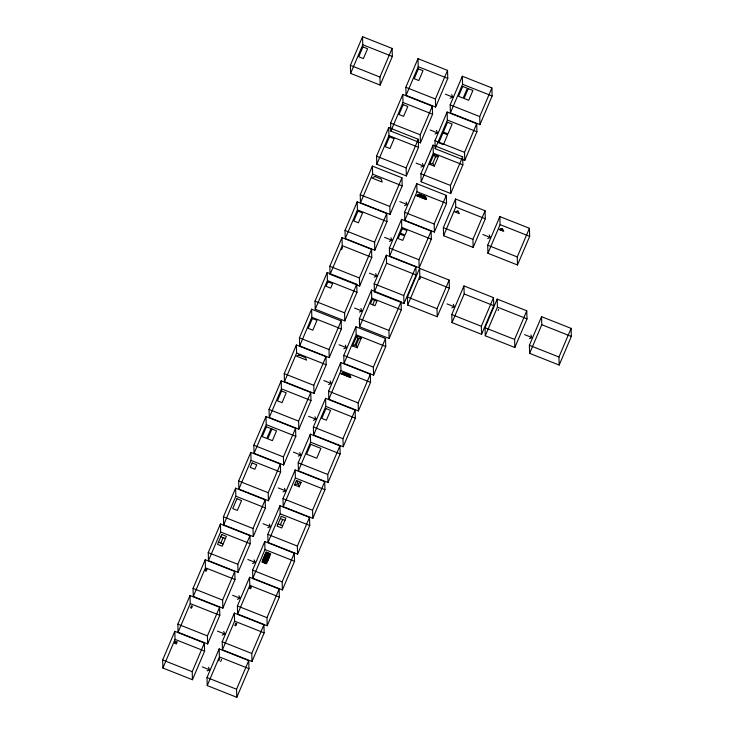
<?xml version="1.0" encoding="UTF-8"?>
<svg xmlns="http://www.w3.org/2000/svg" width="734" height="734" viewBox="0 0 734 734"><rect width="100%" height="100%" fill="white"/><g stroke="black" fill="none" stroke-linecap="round" stroke-linejoin="round"><path stroke-width="1.1" d="M350.384 65.335L362.541 36.7L392.103 48.407L392.341 56.463L380.184 85.098L350.623 73.391L350.384 65.335L379.946 77.042L380.184 85.098M350.623 73.391L362.779 44.756L362.541 36.7M379.946 77.042L392.103 48.407M162.654 659.967L174.811 631.332L204.373 643.048L204.612 651.104L192.455 679.73L162.893 668.023L162.654 659.967L192.216 671.683L192.455 679.73M177.848 624.175L190.005 595.54L219.576 607.257L219.815 615.312L207.658 643.938L178.087 632.231L177.848 624.175L207.419 635.892L207.658 643.938M193.051 588.384L205.208 559.748L234.77 571.465L235.008 579.511L222.852 608.147L193.29 596.439L193.051 588.384L222.613 600.091L222.852 608.147M208.245 552.592L220.402 523.957L249.973 535.673L250.211 543.72L238.045 572.355L208.484 560.648L208.245 552.592L237.807 564.299L238.045 572.355M223.448 516.8L235.605 488.165L265.167 499.872L265.405 507.928L253.248 536.563L223.686 524.856L223.448 516.8L253.01 528.508L253.248 536.563M238.642 481.009L250.799 452.373L280.36 464.081L280.599 472.136L268.442 500.771L238.88 489.064L238.642 481.009L268.204 492.716L268.442 500.771M253.836 445.217L266.002 416.582L295.563 428.289L295.802 436.345L283.645 464.98L254.074 453.273L253.836 445.217L283.407 456.924L283.645 464.98M269.039 409.425L281.195 380.79L310.757 392.497L310.996 400.553L298.839 429.188L269.277 417.481L269.039 409.425L298.6 421.132L298.839 429.188M284.232 373.634L296.389 344.998L325.96 356.706L326.199 364.761L314.042 393.396L284.471 381.689L284.232 373.634L313.803 385.341L314.042 393.396M299.435 337.842L311.592 309.207L341.154 320.914L341.393 328.97L329.236 357.605L299.674 345.888L299.435 337.842L328.997 349.549L329.236 357.605M315.014 301.151L327.171 272.516L356.733 284.223L356.972 292.279L344.815 320.914L315.253 309.207L315.014 301.151L344.576 312.858L344.815 320.914M329.832 266.249L341.989 237.623L371.551 249.331L371.789 257.386L359.632 286.021L330.071 274.305L329.832 266.249L359.394 277.966L359.632 286.021M345.026 230.458L357.183 201.822L386.745 213.539L386.983 221.595L374.826 250.23L345.264 238.513L345.026 230.458L374.588 242.174L374.826 250.23M360.238 194.73L372.395 166.095L401.957 177.802L402.195 185.858L390.038 214.493L360.477 202.786L360.238 194.73L389.8 206.438L390.038 214.493M376.56 156.195L388.717 127.56L418.279 139.267L418.527 147.323L406.361 175.958L376.799 164.242L376.56 156.195L406.122 167.903L406.361 175.958M390.616 123.083L402.773 94.447L432.344 106.164L432.583 114.21L420.426 142.846L390.855 131.138L390.616 123.083L420.187 134.79L420.426 142.846M405.819 87.291L417.976 58.656L447.538 70.372L447.777 78.419L435.62 107.054L406.058 95.347L405.819 87.291L435.381 98.998L435.62 107.054M162.893 668.023L175.05 639.387L174.811 631.332M178.087 632.231L190.244 603.596L190.005 595.54M193.29 596.439L205.447 567.804L205.208 559.748M208.484 560.648L220.64 532.012L220.402 523.957M223.686 524.856L235.843 496.221L235.605 488.165M238.88 489.064L251.037 460.429L250.799 452.373M254.074 453.273L266.24 424.637L266.002 416.582M269.277 417.481L281.434 388.846L281.195 380.79M284.471 381.689L296.628 353.054L296.389 344.998M299.674 345.888L311.831 317.262L311.592 309.207M315.253 309.207L327.41 280.572L327.171 272.516M330.071 274.305L342.228 245.67L341.989 237.623M345.264 238.513L357.421 209.878L357.183 201.822M360.477 202.786L372.633 174.151L372.395 166.095M376.799 164.242L388.956 135.616L388.717 127.56M390.855 131.138L403.012 102.503L402.773 94.447M406.058 95.347L418.215 66.711L417.976 58.656M174.453 643.333L175.408 641.094M341.631 249.615L342.576 247.386M175.38 643.7L176.325 641.461M190.574 607.908L191.528 605.669M176.307 644.067L177.252 641.828M191.501 608.275L192.446 606.036M220.815 543.059L223.09 537.683M192.216 671.683L204.373 643.048M207.419 635.892L219.576 607.257M222.613 600.091L234.77 571.465M237.807 564.299L249.973 535.673M253.01 528.508L265.167 499.872M268.204 492.716L280.36 464.081M283.407 456.924L295.563 428.289M298.6 421.132L310.757 392.497M313.803 385.341L325.96 356.706M328.997 349.549L341.154 320.914M344.576 312.858L356.733 284.223M359.394 277.966L371.551 249.331M374.588 242.174L386.745 213.539M389.8 206.438L401.957 177.802M406.122 167.903L418.279 139.267M420.187 134.79L432.344 106.164M435.381 98.998L447.538 70.372M206.997 677.537L219.154 648.902L248.725 660.609L248.964 668.665L236.807 697.3L207.236 685.593L206.997 677.537L236.559 689.244L236.807 697.3M222.2 641.745L234.357 613.11L263.919 624.817L264.157 632.873L252.001 661.508L222.439 649.801L222.2 641.745L251.762 653.453L252.001 661.508M237.394 605.954L249.551 577.319L279.113 589.026L279.36 597.081L267.194 625.717L237.632 614L237.394 605.954L266.956 617.661L267.194 625.717M252.597 570.162L264.754 541.527L294.316 553.234L294.554 561.29L282.397 589.925L252.835 578.209L252.597 570.162L282.159 581.869L282.397 589.925M267.791 534.361L279.948 505.735L309.509 517.442L309.748 525.498L297.591 554.133L268.029 542.417L267.791 534.361L297.353 546.078L297.591 554.133M282.985 498.569L295.151 469.944L324.712 481.651L324.951 489.706L312.794 518.342L283.223 506.625L282.985 498.569L312.556 510.286L312.794 518.342M298.188 462.778L310.344 434.143L339.906 445.859L340.145 453.915L327.988 482.55L298.426 470.833L298.188 462.778L327.749 474.494L327.988 482.55M313.381 426.986L325.538 398.351L355.109 410.067L355.348 418.123L343.191 446.749L313.62 435.042L313.381 426.986L342.943 438.703L343.191 446.749M328.584 391.194L340.741 362.559L370.303 374.276L370.542 382.331L358.385 410.957L328.823 399.25L328.584 391.194L358.146 402.911L358.385 410.957M343.778 355.403L355.935 326.768L385.497 338.484L385.745 346.531L373.578 375.166L344.017 363.458L343.778 355.403L373.34 367.11L373.578 375.166M359.357 318.712L371.514 290.086L401.076 301.793L401.314 309.849L389.158 338.484L359.596 326.768L359.357 318.712L388.919 330.428L389.158 338.484M374.175 283.819L386.332 255.184L415.894 266.892L416.132 274.947L403.975 303.582L374.413 291.875L374.175 283.819L403.737 295.527L403.975 303.582M389.369 248.028L401.535 219.393L431.097 231.1L431.335 239.156L419.178 267.791L389.607 256.083L389.369 248.028L418.94 259.735L419.178 267.791M404.581 212.291L416.747 183.656L446.309 195.372L446.547 203.428L434.39 232.063L404.819 220.347L404.581 212.291L434.152 224.008L434.39 232.063M420.903 173.756L433.069 145.121L462.631 156.837L462.87 164.884L450.713 193.519L421.151 181.812L420.903 173.756L450.474 185.463L450.713 193.519M434.968 140.653L447.125 112.018L476.687 123.725L476.926 131.781L464.769 160.416L435.207 148.699L434.968 140.653L464.53 152.36L464.769 160.416M450.162 104.861L462.319 76.226L491.881 87.933L492.129 95.989L479.963 124.624L450.401 112.908L450.162 104.861L479.724 116.568L479.963 124.624M207.236 685.593L219.393 656.958L219.154 648.902M222.439 649.801L234.596 621.166L234.357 613.11M237.632 614L249.789 585.374L249.551 577.319M252.835 578.209L264.992 549.582L264.754 541.527M268.029 542.417L280.186 513.782L279.948 505.735M283.223 506.625L295.389 477.99L295.151 469.944M298.426 470.833L310.583 442.198L310.344 434.143M313.62 435.042L325.777 406.407L325.538 398.351M328.823 399.25L340.98 370.615L340.741 362.559M344.017 363.458L356.173 334.823L355.935 326.768M359.596 326.768L371.753 298.132L371.514 290.086M374.413 291.875L386.57 263.24L386.332 255.184M389.607 256.083L401.773 227.448L401.535 219.393M404.819 220.347L416.985 191.712L416.747 183.656M421.151 181.812L433.308 153.177L433.069 145.121M435.207 148.699L447.364 120.073L447.125 112.018M450.401 112.908L462.558 84.282L462.319 76.226M218.796 660.903L219.75 658.664M352.54 345.925L356.724 336.089L361.339 337.915L357.164 347.76L352.54 345.925L355.146 344.87L356.073 345.237L357.164 347.76M429.665 164.278L433.849 154.443L438.464 156.269L434.289 166.113L429.665 164.278L432.739 163.407L435.4 157.14L438.464 156.269M234.926 625.478L235.871 623.239M294.573 484.99L296.472 480.513L301.096 482.348L299.197 486.816L294.573 484.99L301.096 482.348M341.686 374.037L342.062 373.138M417.297 195.969L417.774 194.849M235.201 625.588L236.146 623.349M220.65 661.637L221.595 659.398M235.843 625.836L236.798 623.606M262.818 562.308L263.772 560.07M266.047 554.702L267.002 552.463M342.613 374.395L343.374 372.606L349.834 375.175L350.925 377.689L340.759 373.67L343.374 372.606M355.146 344.87L357.807 338.603L356.724 336.089M418.215 196.336L419.169 194.097L425.637 196.657L426.537 199.63L416.371 195.602L419.169 194.097M372.707 304.784L374.606 300.316M263.745 562.675L264.699 560.437M266.974 555.069L267.928 552.83M343.53 374.762L344.292 372.973M356.073 345.237L358.733 338.97L361.339 337.915M419.142 196.694L420.096 194.464M265.157 560.62L267.433 555.253M280.351 524.828L282.636 519.461M264.671 563.042L265.616 560.804M267.901 555.436L268.846 553.197M344.457 375.129L345.219 373.34M420.068 197.061L421.013 194.831M265.598 563.409L266.543 561.171M268.827 555.803L269.773 553.564M345.384 375.496L346.145 373.707M420.995 197.428L421.94 195.189M346.301 375.863L347.063 374.074M421.912 197.795L422.867 195.556M347.228 376.23L347.989 374.441M422.839 198.162L423.784 195.923M348.155 376.597L348.916 374.808M423.766 198.529L424.711 196.29M349.081 376.964L349.834 375.175M424.683 198.896L425.637 196.657M349.999 377.322L350.384 376.432M425.61 199.263L426.087 198.143M236.559 689.244L248.725 660.609M251.762 653.453L263.919 624.817M266.956 617.661L279.113 589.026M282.159 581.869L294.316 553.234M297.353 546.078L309.509 517.442M312.556 510.286L324.712 481.651M327.749 474.494L339.906 445.859M342.943 438.703L355.109 410.067M358.146 402.911L370.303 374.276M373.34 367.11L385.497 338.484M388.919 330.428L401.076 301.793M403.737 295.527L415.894 266.892M418.94 259.735L431.097 231.1M434.152 224.008L446.309 195.372M450.474 185.463L462.631 156.837M464.53 152.36L476.687 123.725M479.724 116.568L491.881 87.933M407.434 296.995L419.591 268.36L449.153 280.067L449.392 288.123L437.235 316.758L407.673 305.05L407.434 296.995L436.996 308.702L437.235 316.758M407.673 305.05L419.83 276.415L419.591 268.36M419.619 279.461L420.371 277.672M443.354 227.65L455.511 199.015L485.073 210.731L485.312 218.778L473.155 247.413L443.593 235.706L443.354 227.65L472.916 239.357L473.155 247.413M443.593 235.706L455.75 207.071L455.511 199.015M436.996 308.702L449.153 280.067M472.916 239.357L485.073 210.731M451.777 314.556L463.934 285.921L493.505 297.637L493.743 305.693L481.587 334.328L452.016 322.611L451.777 314.556L481.348 326.272L481.587 334.328M452.016 322.611L464.182 293.976L463.934 285.921M487.697 245.22L499.854 216.585L529.425 228.292L529.664 236.348L517.498 264.983L487.936 253.267L487.697 245.22L517.259 256.928L517.498 264.983M487.936 253.267L500.093 224.641L499.854 216.585M500.065 229.797L500.368 229.081M500.992 230.164L501.597 228.733M501.909 230.531L502.524 229.1M502.836 230.898L503.139 230.182M481.348 326.272L493.505 297.637M485.036 327.731L497.193 299.096L526.764 310.812L527.003 318.868L514.846 347.494L485.275 335.787L485.036 327.731L514.607 339.447L514.846 347.494M517.259 256.928L529.425 228.292M485.275 335.787L497.441 307.151L497.193 299.096M498.147 310.574L498.615 309.454M514.607 339.447L526.764 310.812M529.388 345.301L541.545 316.666L571.107 328.373L571.346 336.429L559.189 365.064L529.627 353.357L529.388 345.301L558.95 357.008L559.189 365.064M529.627 353.357L541.784 324.722L541.545 316.666M558.95 357.008L571.107 328.373M450.181 98.191L452.786 97.127L451.694 94.613M434.978 133.983L437.583 132.927L436.501 130.404M420.921 167.086L423.527 166.031L422.445 163.508M404.599 205.621L407.205 204.566L406.122 202.043M389.387 241.358L391.993 240.302L390.91 237.779M374.193 277.149L376.799 276.094L375.707 273.571M487.715 238.55L490.321 237.486L489.229 234.972M359.376 312.051L361.981 310.987L360.889 308.473M343.796 348.733L346.402 347.677L345.31 345.154M451.795 307.895L454.401 306.83L453.318 304.307M328.593 384.524L331.199 383.469L330.117 380.946M313.4 420.316L316.005 419.261L314.923 416.738M529.398 338.631L532.012 337.576L530.921 335.053M298.197 456.108L300.812 455.052L299.72 452.529M283.003 491.908L285.609 490.844L284.526 488.321M267.809 527.7L270.415 526.636L269.323 524.122M252.606 563.492L255.212 562.428L254.129 559.914M237.412 599.283L240.018 598.228L238.926 595.705M222.209 635.075L224.824 634.02L223.732 631.497M207.016 670.867L209.621 669.812L208.539 667.289M362.779 44.756L392.341 56.463M418.215 66.711L447.777 78.419M462.558 84.282L492.129 95.989M445.391 94.2L452.786 97.127M403.012 102.503L432.583 114.21M447.364 120.073L476.926 131.781M430.197 129.991L437.583 132.927M388.956 135.616L418.527 147.323M433.308 153.177L462.87 164.884M416.141 163.104L423.527 166.031M372.633 174.151L402.195 185.858M416.985 191.712L446.547 203.428M455.75 207.071L485.312 218.778M500.093 224.641L529.664 236.348M399.819 201.639L407.205 204.566M482.926 234.559L490.321 237.486M357.421 209.878L386.983 221.595M401.773 227.448L431.335 239.156M384.607 237.376L391.993 240.302M342.228 245.67L371.789 257.386M386.57 263.24L416.132 274.947M419.83 276.415L449.392 288.123M464.182 293.976L493.743 305.693M497.441 307.151L527.003 318.868M541.784 324.722L571.346 336.429M369.404 273.167L376.799 276.094M447.015 303.904L454.401 306.83M524.617 334.649L532.012 337.576M327.41 280.572L356.972 292.279M371.753 298.132L401.314 309.849M354.586 308.06L361.981 310.987M311.831 317.262L341.393 328.97M356.173 334.823L385.745 346.531M357.807 338.603L358.733 338.97M339.007 344.751L346.402 347.677M296.628 353.054L326.199 364.761M340.98 370.615L370.542 382.331M323.813 380.542L331.199 383.469M281.434 388.846L310.996 400.553M325.777 406.407L355.348 418.123M308.619 416.334L316.005 419.261M266.24 424.637L295.802 436.345M310.583 442.198L340.145 453.915M293.416 452.126L300.812 455.052M251.037 460.429L280.599 472.136M295.389 477.99L324.951 489.706M278.223 487.917L285.609 490.844M235.843 496.221L265.405 507.928M280.186 513.782L309.748 525.498M280.324 518.543L284.948 520.378M278.048 523.911L282.663 525.746M263.02 523.709L270.415 526.636M220.64 532.012L250.211 543.72M264.992 549.582L294.554 561.29M220.778 536.774L225.402 538.6M265.13 554.335L269.745 556.17M264.745 555.234L269.369 557.06M264.368 556.124L268.983 557.959M263.992 557.023L268.607 558.849M263.607 557.913L268.231 559.748M263.231 558.813L267.846 560.638M218.503 542.142L223.118 543.967M262.845 559.703L267.47 561.538M247.826 559.501L255.212 562.428M205.447 567.804L235.008 579.511M249.789 585.374L279.36 597.081M249.955 587.53L250.881 587.888M232.623 595.292L240.018 598.228M190.244 603.596L219.815 615.312M234.596 621.166L264.157 632.873M217.429 631.093L224.824 634.02M175.05 639.387L204.612 651.104M219.393 656.958L248.964 668.665M202.235 666.885L209.621 669.812M433.849 154.443L435.4 157.14M432.739 163.407L434.289 166.113M296.472 480.513L299.197 486.816M362.945 46.912L358.77 56.757L363.385 58.582L367.569 48.738L362.945 46.912M206.181 568.621L205.226 570.859L206.153 571.217L207.107 568.988L206.181 568.621M266.405 426.793L262.221 436.638L266.837 438.464L271.02 428.619L266.405 426.793M281.599 391.002L277.415 400.837L282.039 402.672L286.214 392.828L281.599 391.002M312.372 318.519L308.197 328.364L312.812 330.19L316.996 320.345L312.372 318.519M327.951 281.828L326.052 286.306L330.667 288.132L332.575 283.663L327.951 281.828M357.963 211.144L353.788 220.989L358.403 222.815L362.587 212.97L357.963 211.144M389.506 136.873L385.322 146.717L389.947 148.543L394.121 138.698L389.506 136.873M403.177 104.659L399.002 114.504L403.617 116.33L407.801 106.485L403.177 104.659M418.38 68.868L414.196 78.712L418.82 80.538L422.995 70.693L418.38 68.868M221.732 534.535L217.548 544.38L222.173 546.206L226.347 536.361L221.732 534.535M236.926 498.744L232.751 508.589L237.366 510.414L241.55 500.57L236.926 498.744M252.129 462.952L250.23 467.42L254.845 469.255L256.744 464.778L252.129 462.952M271.947 428.986L267.763 438.831L272.387 440.657L276.562 430.812L271.947 428.986M250.523 586.182L249.578 588.42L250.496 588.787L251.45 586.549L250.523 586.182M310.748 444.354L306.564 454.199L316.73 458.227L320.914 448.382L310.748 444.354M325.942 408.563L321.767 418.408L326.382 420.233L330.566 410.398L325.942 408.563M372.294 299.399L370.395 303.876L375.019 305.702L376.918 301.224L372.294 299.399M400.03 234.073L398.131 238.55L402.755 240.385L404.654 235.908L400.03 234.073M402.315 228.705L400.415 233.183L405.03 235.008L406.93 230.54L402.315 228.705M442.969 132.964L438.785 142.809L443.409 144.635L447.584 134.79L442.969 132.964M447.529 122.229L443.345 132.065L447.969 133.9L452.144 124.055L447.529 122.229M462.723 86.428L458.548 96.273L463.163 98.108L467.347 88.264L462.723 86.428M266.075 552.096L261.9 561.941L266.515 563.776L270.699 553.931L266.075 552.096M281.278 516.305L277.094 526.15L281.718 527.985L285.893 518.14L281.278 516.305M468.264 88.63L464.09 98.475L468.705 100.301L472.889 90.456L468.264 88.63M374.826 176.527L372.028 178.032L382.185 182.06L381.285 179.087L374.826 176.527M299.022 355.045L296.417 356.1L306.583 360.128L305.491 357.605L299.022 355.045M457.86 210.988L454.796 211.869L459.411 213.695L457.86 210.988M502.212 228.558L499.138 229.43L503.763 231.256L502.212 228.558"/></g></svg>
